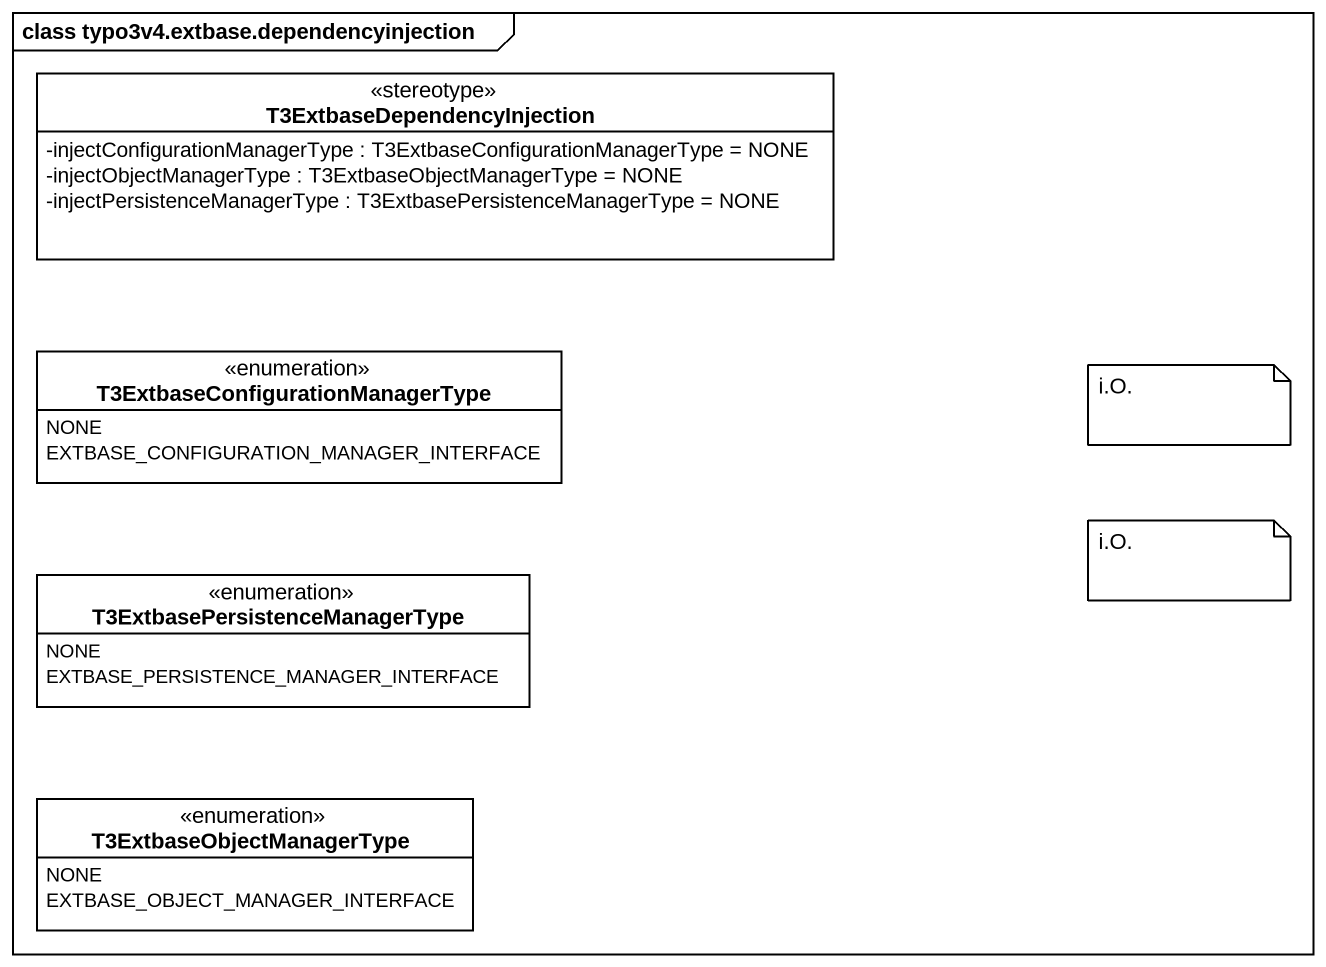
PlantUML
@startuml
mainframe class typo3v4.extbase.dependencyinjection
hide circle
hide empty members
skinparam classAttributeIconSize 0
class T3ExtbaseDependencyInjection <<stereotype>> {
  -injectConfigurationManagerType : T3ExtbaseConfigurationManagerType = NONE
  -injectObjectManagerType : T3ExtbaseObjectManagerType = NONE
  -injectPersistenceManagerType : T3ExtbasePersistenceManagerType = NONE
}
enum "T3ExtbaseConfigurationManagerType" as T3ExtbaseConfigurationManage {
  NONE
  EXTBASE_CONFIGURATION_MANAGER_INTERFACE
}
enum "T3ExtbasePersistenceManagerType" as T3ExtbasePersistenceManagerT {
  NONE
  EXTBASE_PERSISTENCE_MANAGER_INTERFACE
}
enum T3ExtbaseObjectManagerType {
  NONE
  EXTBASE_OBJECT_MANAGER_INTERFACE
}
note as N1
  i.O.
end note
note as N2
  i.O.
end note
@enduml
